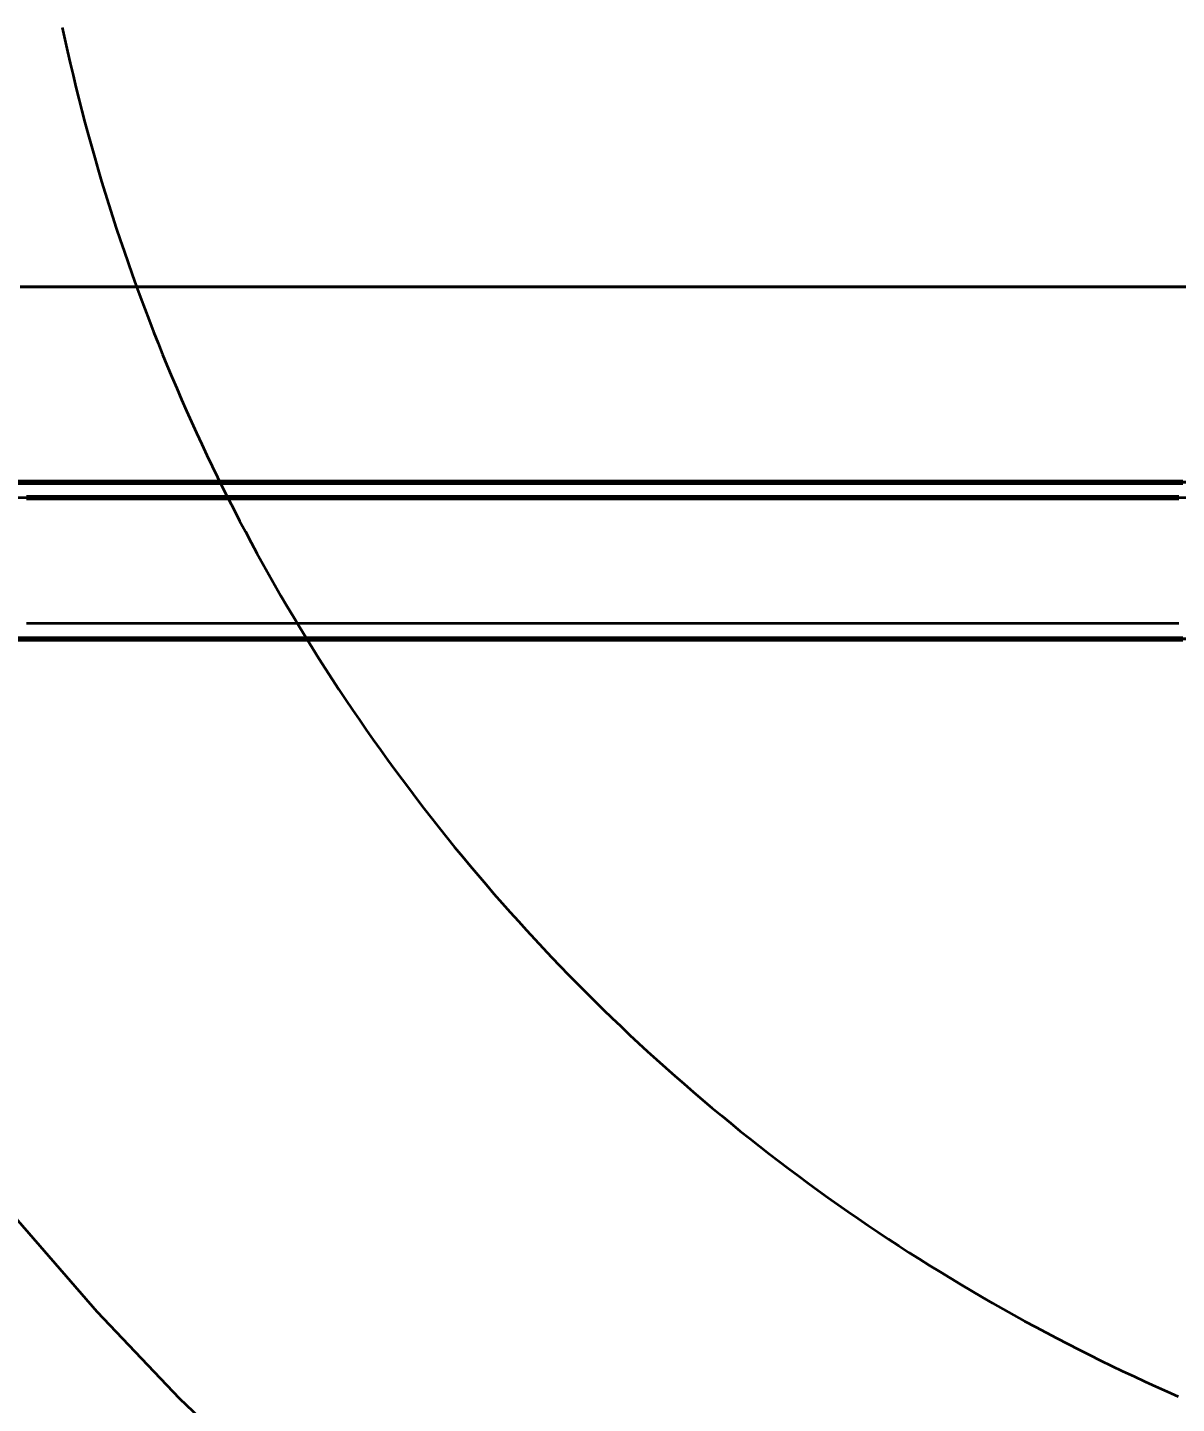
# Model space of a CAD drawing. Header units: millimetres. Extents: x 0 to 2208, y 0 to 420.
# Drawn here: x 81.26 to 85.97, y 151.25 to 156.88 of the extents above; entities that cross this region are included whole.
import ezdxf

# ---------------------------------------------------------------- set-up
doc = ezdxf.new("R2010")
doc.units = ezdxf.units.MM
doc.linetypes.add('IRAM-E-TRAZOS', pattern=[5, 4, -1])
for name, color, linetype, lineweight in [('01-VISIBLE', 7, 'CONTINUOUS', 70), ('02-OCULTA', 4, 'IRAM-E-TRAZOS', 35), ('04-COTA', 3, 'CONTINUOUS', 18)]:
    doc.layers.add(name, color=color, linetype=linetype, lineweight=lineweight)
doc.styles.add('ISO3098', font='isocpeur.ttf')
doc.dimstyles.new('FLAMA-IRAM', dxfattribs={"dimtxt": 3.5, "dimasz": 3.5, "dimexe": 2, "dimexo": 1.5, "dimgap": 1, "dimtad": 1, "dimdec": 1, "dimtxsty": 'ISO3098', "dimblk": 'IRAM_FLECHA', "dimblk1": 'IRAM_FLECHA', "dimblk2": 'IRAM_FLECHA', "dimcen": 2.5, "dimclrd": 256, "dimclre": 256, "dimclrt": 256, "dimazin": 3, "dimtfac": 1, "dimtmove": 0, "dimatfit": 3, "dimlwd": 18, "dimlwe": 18})

# ---------------------------------------------------------------- blocks, each defined once
blk = doc.blocks.new('IRAM_FLECHA')
blk.add_solid([(0, 0), (-1, 0.125), (-1, -0.125)])

msp = doc.modelspace()

# ---------------------------------------------------------------- linework, layer by layer
at = {"layer": '01-VISIBLE'}
for points in [[(81.2213, 155.0159), (81.2904, 155.0159), (81.3596, 155.0159), (81.4287, 155.0159), (81.4978, 155.0159), (81.5669, 155.0159), (81.6361, 155.0159), (81.7052, 155.0159), (81.7743, 155.0159), (81.8434, 155.0159), (81.9126, 155.0159), (81.9817, 155.0159), (82.0508, 155.0159), (82.1199, 155.0159), (82.1891, 155.0159), (82.2582, 155.0159), (82.3273, 155.0159), (82.3964, 155.0159), (82.4656, 155.0159), (82.5347, 155.0159), (82.6038, 155.0159), (82.6729, 155.0159), (82.7421, 155.0159), (82.8112, 155.0159), (82.8803, 155.0159), (82.9494, 155.0159), (83.0186, 155.0159), (83.0877, 155.0159), (83.1568, 155.0159), (83.2259, 155.0159), (83.2951, 155.0159), (83.3642, 155.0159), (83.4333, 155.0159), (83.5024, 155.0159), (83.5716, 155.0159), (83.6407, 155.0159), (83.7098, 155.0159), (83.7789, 155.0159), (83.8481, 155.0159), (83.9172, 155.0159), (83.9863, 155.0159), (84.0554, 155.0159), (84.1246, 155.0159), (84.1937, 155.0159), (84.2628, 155.0159), (84.3319, 155.0159), (84.4011, 155.0159), (84.4702, 155.0159), (84.5393, 155.0159), (84.6084, 155.0159), (84.6776, 155.0159), (84.7467, 155.0159), (84.8158, 155.0159), (84.8849, 155.0159), (84.9541, 155.0159), (85.0232, 155.0159), (85.0923, 155.0159), (85.1614, 155.0159), (85.2306, 155.0159), (85.2997, 155.0159), (85.3688, 155.0159), (85.4379, 155.0159), (85.5071, 155.0159), (85.5762, 155.0159), (85.6453, 155.0159), (85.7144, 155.0159), (85.7836, 155.0159), (85.8527, 155.0159), (85.9218, 155.0159), (85.9909, 155.0159)], [(85.9746, 154.9519), (85.9063, 154.9519), (85.838, 154.9519), (85.7696, 154.9519), (85.7013, 154.9519), (85.633, 154.9519), (85.5647, 154.9519), (85.4963, 154.9519), (85.428, 154.9519), (85.3597, 154.9519), (85.2914, 154.9519), (85.223, 154.9519), (85.1547, 154.9519), (85.0864, 154.9519), (85.0181, 154.9519), (84.9497, 154.9519), (84.8814, 154.9519), (84.8131, 154.9519), (84.7448, 154.9519), (84.6764, 154.9519), (84.6081, 154.9519), (84.5398, 154.9519), (84.4715, 154.9519), (84.4031, 154.9519), (84.3348, 154.9519), (84.2665, 154.9519), (84.1982, 154.9519), (84.1298, 154.9519), (84.0615, 154.9519), (83.9932, 154.9519), (83.9249, 154.9519), (83.8565, 154.9519), (83.7882, 154.9519), (83.7199, 154.9519), (83.6516, 154.9519), (83.5832, 154.9519), (83.5149, 154.9519), (83.4466, 154.9519), (83.3783, 154.9519), (83.3099, 154.9519), (83.2416, 154.9519), (83.1733, 154.9519), (83.105, 154.9519), (83.0366, 154.9519), (82.9683, 154.9519), (82.9, 154.9519), (82.8317, 154.9519), (82.7633, 154.9519), (82.695, 154.9519), (82.6267, 154.9519), (82.5584, 154.9519), (82.49, 154.9519), (82.4217, 154.9519), (82.3534, 154.9519), (82.2851, 154.9519), (82.2167, 154.9519), (82.1484, 154.9519), (82.0801, 154.9519), (82.0118, 154.9519), (81.9434, 154.9519), (81.8751, 154.9519), (81.8068, 154.9519), (81.7385, 154.9519), (81.6701, 154.9519), (81.6018, 154.9519), (81.5335, 154.9519), (81.4652, 154.9519), (81.3968, 154.9519), (81.3285, 154.9519), (81.2602, 154.9519)], [(81.2213, 154.3759), (81.2904, 154.3759), (81.3596, 154.3759), (81.4287, 154.3759), (81.4978, 154.3759), (81.5669, 154.3759), (81.6361, 154.3759), (81.7052, 154.3759), (81.7743, 154.3759), (81.8434, 154.3759), (81.9126, 154.3759), (81.9817, 154.3759), (82.0508, 154.3759), (82.1199, 154.3759), (82.1891, 154.3759), (82.2582, 154.3759), (82.3273, 154.3759), (82.3964, 154.3759), (82.4656, 154.3759), (82.5347, 154.3759), (82.6038, 154.3759), (82.6729, 154.3759), (82.7421, 154.3759), (82.8112, 154.3759), (82.8803, 154.3759), (82.9494, 154.3759), (83.0186, 154.3759), (83.0877, 154.3759), (83.1568, 154.3759), (83.2259, 154.3759), (83.2951, 154.3759), (83.3642, 154.3759), (83.4333, 154.3759), (83.5024, 154.3759), (83.5716, 154.3759), (83.6407, 154.3759), (83.7098, 154.3759), (83.7789, 154.3759), (83.8481, 154.3759), (83.9172, 154.3759), (83.9863, 154.3759), (84.0554, 154.3759), (84.1246, 154.3759), (84.1937, 154.3759), (84.2628, 154.3759), (84.3319, 154.3759), (84.4011, 154.3759), (84.4702, 154.3759), (84.5393, 154.3759), (84.6084, 154.3759), (84.6776, 154.3759), (84.7467, 154.3759), (84.8158, 154.3759), (84.8849, 154.3759), (84.9541, 154.3759), (85.0232, 154.3759), (85.0923, 154.3759), (85.1614, 154.3759), (85.2306, 154.3759), (85.2997, 154.3759), (85.3688, 154.3759), (85.4379, 154.3759), (85.5071, 154.3759), (85.5762, 154.3759), (85.6453, 154.3759), (85.7144, 154.3759), (85.7836, 154.3759), (85.8527, 154.3759), (85.9218, 154.3759), (85.9909, 154.3759)]]:
    msp.add_lwpolyline(points, dxfattribs=at)
at = {"layer": '02-OCULTA'}
for points in [[(81.406, 156.8767), (81.4165, 156.8278), (81.4274, 156.7789), (81.4385, 156.7302), (81.45, 156.6815), (81.4618, 156.6328), (81.4739, 156.5843), (81.4863, 156.5358), (81.4989, 156.4874), (81.512, 156.4391), (81.5253, 156.3908), (81.5389, 156.3427), (81.5528, 156.2946), (81.567, 156.2466), (81.5815, 156.1988), (81.5964, 156.151), (81.6115, 156.1033), (81.6269, 156.0557), (81.6427, 156.0082), (81.6587, 155.9608), (81.675, 155.9135), (81.6917, 155.8663), (81.7086, 155.8192), (81.7258, 155.7722), (81.7433, 155.7254), (81.7612, 155.6786), (81.7793, 155.632), (81.7977, 155.5854), (81.8164, 155.539), (81.8354, 155.4927), (81.8547, 155.4466), (81.8743, 155.4005), (81.8942, 155.3546), (81.9143, 155.3088), (81.9348, 155.2631), (81.9555, 155.2176), (81.9766, 155.1722), (81.9979, 155.1269), (82.0195, 155.0818), (82.0414, 155.0368), (82.0636, 154.992), (82.086, 154.9473), (82.1088, 154.9027), (82.1318, 154.8583), (82.1551, 154.814), (82.1787, 154.7699), (82.2026, 154.7259), (82.2267, 154.6821), (82.2511, 154.6384), (82.2758, 154.5949), (82.3008, 154.5515), (82.3261, 154.5083), (82.3516, 154.4653), (82.3774, 154.4224), (82.4034, 154.3797), (82.4298, 154.3371), (82.4564, 154.2947), (82.4832, 154.2525), (82.5104, 154.2105), (82.5378, 154.1686), (82.5655, 154.1269), (82.5934, 154.0854), (82.6216, 154.0441), (82.65, 154.0029), (82.6787, 153.9619), (82.7077, 153.9211), (82.737, 153.8805), (82.7664, 153.8401), (82.7962, 153.7999), (82.8262, 153.7598), (82.8564, 153.72), (82.8869, 153.6803), (82.9177, 153.6408), (82.9487, 153.6016), (82.9799, 153.5625), (83.0114, 153.5236), (83.0432, 153.4849), (83.0752, 153.4464), (83.1074, 153.4082), (83.1399, 153.3701), (83.1726, 153.3322), (83.2055, 153.2946), (83.2387, 153.2571), (83.2722, 153.2199), (83.3058, 153.1829), (83.3397, 153.1461), (83.3738, 153.1095), (83.4082, 153.0731), (83.4428, 153.0369), (83.4776, 153.001), (83.5126, 152.9653), (83.5479, 152.9298), (83.5834, 152.8945), (83.6191, 152.8595), (83.6551, 152.8247), (83.6912, 152.7901), (83.7276, 152.7557), (83.7642, 152.7216), (83.801, 152.6877), (83.838, 152.654), (83.8753, 152.6206), (83.9127, 152.5874), (83.9504, 152.5545), (83.9882, 152.5217), (84.0263, 152.4893), (84.0646, 152.457), (84.103, 152.4251), (84.1417, 152.3933), (84.1806, 152.3618), (84.2197, 152.3306), (84.2589, 152.2996), (84.2984, 152.2688), (84.3381, 152.2383), (84.3779, 152.208), (84.418, 152.178), (84.4582, 152.1483), (84.4987, 152.1188), (84.5393, 152.0896), (84.5801, 152.0606), (84.621, 152.0319), (84.6622, 152.0034), (84.7035, 151.9753), (84.7451, 151.9473), (84.7867, 151.9197), (84.8286, 151.8923), (84.8707, 151.8651), (84.9129, 151.8382), (84.9552, 151.8116), (84.9978, 151.7853), (85.0405, 151.7592), (85.0834, 151.7335), (85.1264, 151.7079), (85.1696, 151.6827), (85.213, 151.6577), (85.2565, 151.633), (85.3002, 151.6086), (85.344, 151.5845), (85.388, 151.5606), (85.4321, 151.537), (85.4764, 151.5137), (85.5208, 151.4907), (85.5654, 151.4679), (85.6101, 151.4455), (85.6549, 151.4233), (85.6999, 151.4014), (85.7451, 151.3798), (85.7903, 151.3585), (85.8357, 151.3374), (85.8813, 151.3167), (85.9269, 151.2962), (85.9727, 151.276)], [(81.406, 156.8767), (81.4165, 156.8278), (81.4274, 156.7789), (81.4385, 156.7302), (81.45, 156.6815), (81.4618, 156.6328), (81.4739, 156.5843), (81.4863, 156.5358), (81.4989, 156.4874), (81.512, 156.4391), (81.5253, 156.3908), (81.5389, 156.3427), (81.5528, 156.2946), (81.567, 156.2466), (81.5815, 156.1988), (81.5964, 156.151), (81.6115, 156.1033), (81.6269, 156.0557), (81.6427, 156.0082), (81.6587, 155.9608), (81.675, 155.9135), (81.6917, 155.8663), (81.7086, 155.8192), (81.7258, 155.7722), (81.7433, 155.7254), (81.7612, 155.6786), (81.7793, 155.632), (81.7977, 155.5854), (81.8164, 155.539), (81.8354, 155.4927), (81.8547, 155.4466), (81.8743, 155.4005), (81.8942, 155.3546), (81.9143, 155.3088), (81.9348, 155.2631), (81.9555, 155.2176), (81.9766, 155.1722), (81.9979, 155.1269), (82.0195, 155.0818), (82.0414, 155.0368), (82.0636, 154.992), (82.086, 154.9473), (82.1088, 154.9027), (82.1318, 154.8583), (82.1551, 154.814), (82.1787, 154.7699), (82.2026, 154.7259), (82.2267, 154.6821), (82.2511, 154.6384), (82.2758, 154.5949), (82.3008, 154.5515), (82.3261, 154.5083), (82.3516, 154.4653), (82.3774, 154.4224), (82.4034, 154.3797), (82.4298, 154.3371), (82.4564, 154.2947), (82.4832, 154.2525), (82.5104, 154.2105), (82.5378, 154.1686), (82.5655, 154.1269), (82.5934, 154.0854), (82.6216, 154.0441), (82.65, 154.0029), (82.6787, 153.9619), (82.7077, 153.9211), (82.737, 153.8805), (82.7664, 153.8401), (82.7962, 153.7999), (82.8262, 153.7598), (82.8564, 153.72), (82.8869, 153.6803), (82.9177, 153.6408), (82.9487, 153.6016), (82.9799, 153.5625), (83.0114, 153.5236), (83.0432, 153.4849), (83.0752, 153.4464), (83.1074, 153.4082), (83.1399, 153.3701), (83.1726, 153.3322), (83.2055, 153.2946), (83.2387, 153.2571), (83.2722, 153.2199), (83.3058, 153.1829), (83.3397, 153.1461), (83.3738, 153.1095), (83.4082, 153.0731), (83.4428, 153.0369), (83.4776, 153.001), (83.5126, 152.9653), (83.5479, 152.9298), (83.5834, 152.8945), (83.6191, 152.8595), (83.6551, 152.8247), (83.6912, 152.7901), (83.7276, 152.7557), (83.7642, 152.7216), (83.801, 152.6877), (83.838, 152.654), (83.8753, 152.6206), (83.9127, 152.5874), (83.9504, 152.5545), (83.9882, 152.5217), (84.0263, 152.4893), (84.0646, 152.457), (84.103, 152.4251), (84.1417, 152.3933), (84.1806, 152.3618), (84.2197, 152.3306), (84.2589, 152.2996), (84.2984, 152.2688), (84.3381, 152.2383), (84.3779, 152.208), (84.418, 152.178), (84.4582, 152.1483), (84.4987, 152.1188), (84.5393, 152.0896), (84.5801, 152.0606), (84.621, 152.0319), (84.6622, 152.0034), (84.7035, 151.9753), (84.7451, 151.9473), (84.7867, 151.9197), (84.8286, 151.8923), (84.8707, 151.8651), (84.9129, 151.8382), (84.9552, 151.8116), (84.9978, 151.7853), (85.0405, 151.7592), (85.0834, 151.7335), (85.1264, 151.7079), (85.1696, 151.6827), (85.213, 151.6577), (85.2565, 151.633), (85.3002, 151.6086), (85.344, 151.5845), (85.388, 151.5606), (85.4321, 151.537), (85.4764, 151.5137), (85.5208, 151.4907), (85.5654, 151.4679), (85.6101, 151.4455), (85.6549, 151.4233), (85.6999, 151.4014), (85.7451, 151.3798), (85.7903, 151.3585), (85.8357, 151.3374), (85.8813, 151.3167), (85.9269, 151.2962), (85.9727, 151.276)], [(81.406, 156.8767), (81.4165, 156.8278), (81.4274, 156.7789), (81.4385, 156.7302), (81.45, 156.6815), (81.4618, 156.6328), (81.4739, 156.5843), (81.4863, 156.5358), (81.4989, 156.4874), (81.512, 156.4391), (81.5253, 156.3908), (81.5389, 156.3427), (81.5528, 156.2946), (81.567, 156.2466), (81.5815, 156.1988), (81.5964, 156.151), (81.6115, 156.1033), (81.6269, 156.0557), (81.6427, 156.0082), (81.6587, 155.9608), (81.675, 155.9135), (81.6917, 155.8663), (81.7086, 155.8192), (81.7258, 155.7722), (81.7433, 155.7254), (81.7612, 155.6786), (81.7793, 155.632), (81.7977, 155.5854), (81.8164, 155.539), (81.8354, 155.4927), (81.8547, 155.4466), (81.8743, 155.4005), (81.8942, 155.3546), (81.9143, 155.3088), (81.9348, 155.2631), (81.9555, 155.2176), (81.9766, 155.1722), (81.9979, 155.1269), (82.0195, 155.0818), (82.0414, 155.0368), (82.0636, 154.992), (82.086, 154.9473), (82.1088, 154.9027), (82.1318, 154.8583), (82.1551, 154.814), (82.1787, 154.7699), (82.2026, 154.7259), (82.2267, 154.6821), (82.2511, 154.6384), (82.2758, 154.5949), (82.3008, 154.5515), (82.3261, 154.5083), (82.3516, 154.4653), (82.3774, 154.4224), (82.4034, 154.3797), (82.4298, 154.3371), (82.4564, 154.2947), (82.4832, 154.2525), (82.5104, 154.2105), (82.5378, 154.1686), (82.5655, 154.1269), (82.5934, 154.0854), (82.6216, 154.0441), (82.65, 154.0029), (82.6787, 153.9619), (82.7077, 153.9211), (82.737, 153.8805), (82.7664, 153.8401), (82.7962, 153.7999), (82.8262, 153.7598), (82.8564, 153.72), (82.8869, 153.6803), (82.9177, 153.6408), (82.9487, 153.6016), (82.9799, 153.5625), (83.0114, 153.5236), (83.0432, 153.4849), (83.0752, 153.4464), (83.1074, 153.4082), (83.1399, 153.3701), (83.1726, 153.3322), (83.2055, 153.2946), (83.2387, 153.2571), (83.2722, 153.2199), (83.3058, 153.1829), (83.3397, 153.1461), (83.3738, 153.1095), (83.4082, 153.0731), (83.4428, 153.0369), (83.4776, 153.001), (83.5126, 152.9653), (83.5479, 152.9298), (83.5834, 152.8945), (83.6191, 152.8595), (83.6551, 152.8247), (83.6912, 152.7901), (83.7276, 152.7557), (83.7642, 152.7216), (83.801, 152.6877), (83.838, 152.654), (83.8753, 152.6206), (83.9127, 152.5874), (83.9504, 152.5545), (83.9882, 152.5217), (84.0263, 152.4893), (84.0646, 152.457), (84.103, 152.4251), (84.1417, 152.3933), (84.1806, 152.3618), (84.2197, 152.3306), (84.2589, 152.2996), (84.2984, 152.2688), (84.3381, 152.2383), (84.3779, 152.208), (84.418, 152.178), (84.4582, 152.1483), (84.4987, 152.1188), (84.5393, 152.0896), (84.5801, 152.0606), (84.621, 152.0319), (84.6622, 152.0034), (84.7035, 151.9753), (84.7451, 151.9473), (84.7867, 151.9197), (84.8286, 151.8923), (84.8707, 151.8651), (84.9129, 151.8382), (84.9552, 151.8116), (84.9978, 151.7853), (85.0405, 151.7592), (85.0834, 151.7335), (85.1264, 151.7079), (85.1696, 151.6827), (85.213, 151.6577), (85.2565, 151.633), (85.3002, 151.6086), (85.344, 151.5845), (85.388, 151.5606), (85.4321, 151.537), (85.4764, 151.5137), (85.5208, 151.4907), (85.5654, 151.4679), (85.6101, 151.4455), (85.6549, 151.4233), (85.6999, 151.4014), (85.7451, 151.3798), (85.7903, 151.3585), (85.8357, 151.3374), (85.8813, 151.3167), (85.9269, 151.2962), (85.9727, 151.276)], [(86.0274, 155.8159), (85.9599, 155.8159), (85.8924, 155.8159), (85.8248, 155.8159), (85.7573, 155.8159), (85.6898, 155.8159), (85.6223, 155.8159), (85.5547, 155.8159), (85.4872, 155.8159), (85.4197, 155.8159), (85.3522, 155.8159), (85.2846, 155.8159), (85.2171, 155.8159), (85.1496, 155.8159), (85.0821, 155.8159), (85.0145, 155.8159), (84.947, 155.8159), (84.8795, 155.8159), (84.812, 155.8159), (84.7444, 155.8159), (84.6769, 155.8159), (84.6094, 155.8159), (84.5419, 155.8159), (84.4743, 155.8159), (84.4068, 155.8159), (84.3393, 155.8159), (84.2718, 155.8159), (84.2042, 155.8159), (84.1367, 155.8159), (84.0692, 155.8159), (84.0017, 155.8159), (83.9341, 155.8159), (83.8666, 155.8159), (83.7991, 155.8159), (83.7316, 155.8159), (83.664, 155.8159), (83.5965, 155.8159), (83.529, 155.8159), (83.4615, 155.8159), (83.3939, 155.8159), (83.3264, 155.8159), (83.2589, 155.8159), (83.1914, 155.8159), (83.1238, 155.8159), (83.0563, 155.8159), (82.9888, 155.8159), (82.9213, 155.8159), (82.8537, 155.8159), (82.7862, 155.8159), (82.7187, 155.8159), (82.6512, 155.8159), (82.5836, 155.8159), (82.5161, 155.8159), (82.4486, 155.8159), (82.3811, 155.8159), (82.3135, 155.8159), (82.246, 155.8159), (82.1785, 155.8159), (82.111, 155.8159), (82.0434, 155.8159), (81.9759, 155.8159), (81.9084, 155.8159), (81.8409, 155.8159), (81.7733, 155.8159), (81.7058, 155.8159), (81.6383, 155.8159), (81.5708, 155.8159), (81.5032, 155.8159), (81.4357, 155.8159), (81.3682, 155.8159), (81.3007, 155.8159), (81.2331, 155.8159)], [(81.2331, 155.8159), (81.3007, 155.8159), (81.3682, 155.8159), (81.4357, 155.8159), (81.5032, 155.8159), (81.5708, 155.8159), (81.6383, 155.8159), (81.7058, 155.8159), (81.7733, 155.8159), (81.8409, 155.8159), (81.9084, 155.8159), (81.9759, 155.8159), (82.0434, 155.8159), (82.111, 155.8159), (82.1785, 155.8159), (82.246, 155.8159), (82.3135, 155.8159), (82.3811, 155.8159), (82.4486, 155.8159), (82.5161, 155.8159), (82.5836, 155.8159), (82.6512, 155.8159), (82.7187, 155.8159), (82.7862, 155.8159), (82.8537, 155.8159), (82.9213, 155.8159), (82.9888, 155.8159), (83.0563, 155.8159), (83.1238, 155.8159), (83.1914, 155.8159), (83.2589, 155.8159), (83.3264, 155.8159), (83.3939, 155.8159), (83.4615, 155.8159), (83.529, 155.8159), (83.5965, 155.8159), (83.664, 155.8159), (83.7316, 155.8159), (83.7991, 155.8159), (83.8666, 155.8159), (83.9341, 155.8159), (84.0017, 155.8159), (84.0692, 155.8159), (84.1367, 155.8159), (84.2042, 155.8159), (84.2718, 155.8159), (84.3393, 155.8159), (84.4068, 155.8159), (84.4743, 155.8159), (84.5419, 155.8159), (84.6094, 155.8159), (84.6769, 155.8159), (84.7444, 155.8159), (84.812, 155.8159), (84.8795, 155.8159), (84.947, 155.8159), (85.0145, 155.8159), (85.0821, 155.8159), (85.1496, 155.8159), (85.2171, 155.8159), (85.2846, 155.8159), (85.3522, 155.8159), (85.4197, 155.8159), (85.4872, 155.8159), (85.5547, 155.8159), (85.6223, 155.8159), (85.6898, 155.8159), (85.7573, 155.8159), (85.8248, 155.8159), (85.8924, 155.8159), (85.9599, 155.8159), (86.0274, 155.8159)], [(86.0012, 155.8159), (85.9352, 155.8159), (85.8693, 155.8159), (85.8034, 155.8159), (85.7375, 155.8159), (85.6715, 155.8159), (85.6056, 155.8159), (85.5397, 155.8159), (85.4738, 155.8159), (85.4078, 155.8159), (85.3419, 155.8159), (85.276, 155.8159), (85.2101, 155.8159), (85.1441, 155.8159), (85.0782, 155.8159), (85.0123, 155.8159), (84.9464, 155.8159), (84.8804, 155.8159), (84.8145, 155.8159), (84.7486, 155.8159), (84.6827, 155.8159), (84.6167, 155.8159), (84.5508, 155.8159), (84.4849, 155.8159), (84.419, 155.8159), (84.353, 155.8159), (84.2871, 155.8159), (84.2212, 155.8159), (84.1553, 155.8159), (84.0893, 155.8159), (84.0234, 155.8159), (83.9575, 155.8159), (83.8916, 155.8159), (83.8256, 155.8159), (83.7597, 155.8159), (83.6938, 155.8159), (83.6279, 155.8159), (83.5619, 155.8159), (83.496, 155.8159), (83.4301, 155.8159), (83.3642, 155.8159), (83.2982, 155.8159), (83.2323, 155.8159), (83.1664, 155.8159), (83.1005, 155.8159), (83.0345, 155.8159), (82.9686, 155.8159), (82.9027, 155.8159), (82.8368, 155.8159), (82.7708, 155.8159), (82.7049, 155.8159), (82.639, 155.8159), (82.5731, 155.8159), (82.5071, 155.8159), (82.4412, 155.8159), (82.3753, 155.8159), (82.3094, 155.8159), (82.2434, 155.8159), (82.1775, 155.8159), (82.1116, 155.8159), (82.0457, 155.8159), (81.9797, 155.8159), (81.9138, 155.8159), (81.8479, 155.8159), (81.782, 155.8159), (81.716, 155.8159), (81.6501, 155.8159), (81.5842, 155.8159), (81.5183, 155.8159), (81.4523, 155.8159), (81.3864, 155.8159), (81.3205, 155.8159), (81.2546, 155.8159)], [(81.2546, 155.8159), (81.3205, 155.8159), (81.3864, 155.8159), (81.4523, 155.8159), (81.5183, 155.8159), (81.5842, 155.8159), (81.6501, 155.8159), (81.716, 155.8159), (81.782, 155.8159), (81.8479, 155.8159), (81.9138, 155.8159), (81.9797, 155.8159), (82.0457, 155.8159), (82.1116, 155.8159), (82.1775, 155.8159), (82.2434, 155.8159), (82.3094, 155.8159), (82.3753, 155.8159), (82.4412, 155.8159), (82.5071, 155.8159), (82.5731, 155.8159), (82.639, 155.8159), (82.7049, 155.8159), (82.7708, 155.8159), (82.8368, 155.8159), (82.9027, 155.8159), (82.9686, 155.8159), (83.0345, 155.8159), (83.1005, 155.8159), (83.1664, 155.8159), (83.2323, 155.8159), (83.2982, 155.8159), (83.3642, 155.8159), (83.4301, 155.8159), (83.496, 155.8159), (83.5619, 155.8159), (83.6279, 155.8159), (83.6938, 155.8159), (83.7597, 155.8159), (83.8256, 155.8159), (83.8916, 155.8159), (83.9575, 155.8159), (84.0234, 155.8159), (84.0893, 155.8159), (84.1553, 155.8159), (84.2212, 155.8159), (84.2871, 155.8159), (84.353, 155.8159), (84.419, 155.8159), (84.4849, 155.8159), (84.5508, 155.8159), (84.6167, 155.8159), (84.6827, 155.8159), (84.7486, 155.8159), (84.8145, 155.8159), (84.8804, 155.8159), (84.9464, 155.8159), (85.0123, 155.8159), (85.0782, 155.8159), (85.1441, 155.8159), (85.2101, 155.8159), (85.276, 155.8159), (85.3419, 155.8159), (85.4078, 155.8159), (85.4738, 155.8159), (85.5397, 155.8159), (85.6056, 155.8159), (85.6715, 155.8159), (85.7375, 155.8159), (85.8034, 155.8159), (85.8693, 155.8159), (85.9352, 155.8159), (86.0012, 155.8159)], [(85.9909, 155.0159), (85.9218, 155.0159), (85.8527, 155.0159), (85.7836, 155.0159), (85.7144, 155.0159), (85.6453, 155.0159), (85.5762, 155.0159), (85.5071, 155.0159), (85.4379, 155.0159), (85.3688, 155.0159), (85.2997, 155.0159), (85.2306, 155.0159), (85.1614, 155.0159), (85.0923, 155.0159), (85.0232, 155.0159), (84.9541, 155.0159), (84.8849, 155.0159), (84.8158, 155.0159), (84.7467, 155.0159), (84.6776, 155.0159), (84.6084, 155.0159), (84.5393, 155.0159), (84.4702, 155.0159), (84.4011, 155.0159), (84.3319, 155.0159), (84.2628, 155.0159), (84.1937, 155.0159), (84.1246, 155.0159), (84.0554, 155.0159), (83.9863, 155.0159), (83.9172, 155.0159), (83.8481, 155.0159), (83.7789, 155.0159), (83.7098, 155.0159), (83.6407, 155.0159), (83.5716, 155.0159), (83.5024, 155.0159), (83.4333, 155.0159), (83.3642, 155.0159), (83.2951, 155.0159), (83.2259, 155.0159), (83.1568, 155.0159), (83.0877, 155.0159), (83.0186, 155.0159), (82.9494, 155.0159), (82.8803, 155.0159), (82.8112, 155.0159), (82.7421, 155.0159), (82.6729, 155.0159), (82.6038, 155.0159), (82.5347, 155.0159), (82.4656, 155.0159), (82.3964, 155.0159), (82.3273, 155.0159), (82.2582, 155.0159), (82.1891, 155.0159), (82.1199, 155.0159), (82.0508, 155.0159), (81.9817, 155.0159), (81.9126, 155.0159), (81.8434, 155.0159), (81.7743, 155.0159), (81.7052, 155.0159), (81.6361, 155.0159), (81.5669, 155.0159), (81.4978, 155.0159), (81.4287, 155.0159), (81.3596, 155.0159), (81.2904, 155.0159), (81.2213, 155.0159)], [(86.0274, 155.0159), (85.9599, 155.0159), (85.8924, 155.0159), (85.8248, 155.0159), (85.7573, 155.0159), (85.6898, 155.0159), (85.6223, 155.0159), (85.5547, 155.0159), (85.4872, 155.0159), (85.4197, 155.0159), (85.3522, 155.0159), (85.2846, 155.0159), (85.2171, 155.0159), (85.1496, 155.0159), (85.0821, 155.0159), (85.0145, 155.0159), (84.947, 155.0159), (84.8795, 155.0159), (84.812, 155.0159), (84.7444, 155.0159), (84.6769, 155.0159), (84.6094, 155.0159), (84.5419, 155.0159), (84.4743, 155.0159), (84.4068, 155.0159), (84.3393, 155.0159), (84.2718, 155.0159), (84.2042, 155.0159), (84.1367, 155.0159), (84.0692, 155.0159), (84.0017, 155.0159), (83.9341, 155.0159), (83.8666, 155.0159), (83.7991, 155.0159), (83.7316, 155.0159), (83.664, 155.0159), (83.5965, 155.0159), (83.529, 155.0159), (83.4615, 155.0159), (83.3939, 155.0159), (83.3264, 155.0159), (83.2589, 155.0159), (83.1914, 155.0159), (83.1238, 155.0159), (83.0563, 155.0159), (82.9888, 155.0159), (82.9213, 155.0159), (82.8537, 155.0159), (82.7862, 155.0159), (82.7187, 155.0159), (82.6512, 155.0159), (82.5836, 155.0159), (82.5161, 155.0159), (82.4486, 155.0159), (82.3811, 155.0159), (82.3135, 155.0159), (82.246, 155.0159), (82.1785, 155.0159), (82.111, 155.0159), (82.0434, 155.0159), (81.9759, 155.0159), (81.9084, 155.0159), (81.8409, 155.0159), (81.7733, 155.0159), (81.7058, 155.0159), (81.6383, 155.0159), (81.5708, 155.0159), (81.5032, 155.0159), (81.4357, 155.0159), (81.3682, 155.0159), (81.3007, 155.0159), (81.2331, 155.0159)], [(81.2331, 155.0159), (81.3007, 155.0159), (81.3682, 155.0159), (81.4357, 155.0159), (81.5032, 155.0159), (81.5708, 155.0159), (81.6383, 155.0159), (81.7058, 155.0159), (81.7733, 155.0159), (81.8409, 155.0159), (81.9084, 155.0159), (81.9759, 155.0159), (82.0434, 155.0159), (82.111, 155.0159), (82.1785, 155.0159), (82.246, 155.0159), (82.3135, 155.0159), (82.3811, 155.0159), (82.4486, 155.0159), (82.5161, 155.0159), (82.5836, 155.0159), (82.6512, 155.0159), (82.7187, 155.0159), (82.7862, 155.0159), (82.8537, 155.0159), (82.9213, 155.0159), (82.9888, 155.0159), (83.0563, 155.0159), (83.1238, 155.0159), (83.1914, 155.0159), (83.2589, 155.0159), (83.3264, 155.0159), (83.3939, 155.0159), (83.4615, 155.0159), (83.529, 155.0159), (83.5965, 155.0159), (83.664, 155.0159), (83.7316, 155.0159), (83.7991, 155.0159), (83.8666, 155.0159), (83.9341, 155.0159), (84.0017, 155.0159), (84.0692, 155.0159), (84.1367, 155.0159), (84.2042, 155.0159), (84.2718, 155.0159), (84.3393, 155.0159), (84.4068, 155.0159), (84.4743, 155.0159), (84.5419, 155.0159), (84.6094, 155.0159), (84.6769, 155.0159), (84.7444, 155.0159), (84.812, 155.0159), (84.8795, 155.0159), (84.947, 155.0159), (85.0145, 155.0159), (85.0821, 155.0159), (85.1496, 155.0159), (85.2171, 155.0159), (85.2846, 155.0159), (85.3522, 155.0159), (85.4197, 155.0159), (85.4872, 155.0159), (85.5547, 155.0159), (85.6223, 155.0159), (85.6898, 155.0159), (85.7573, 155.0159), (85.8248, 155.0159), (85.8924, 155.0159), (85.9599, 155.0159), (86.0274, 155.0159)], [(86.0274, 155.0159), (85.9599, 155.0159), (85.8924, 155.0159), (85.8248, 155.0159), (85.7573, 155.0159), (85.6898, 155.0159), (85.6223, 155.0159), (85.5547, 155.0159), (85.4872, 155.0159), (85.4197, 155.0159), (85.3522, 155.0159), (85.2846, 155.0159), (85.2171, 155.0159), (85.1496, 155.0159), (85.0821, 155.0159), (85.0145, 155.0159), (84.947, 155.0159), (84.8795, 155.0159), (84.812, 155.0159), (84.7444, 155.0159), (84.6769, 155.0159), (84.6094, 155.0159), (84.5419, 155.0159), (84.4743, 155.0159), (84.4068, 155.0159), (84.3393, 155.0159), (84.2718, 155.0159), (84.2042, 155.0159), (84.1367, 155.0159), (84.0692, 155.0159), (84.0017, 155.0159), (83.9341, 155.0159), (83.8666, 155.0159), (83.7991, 155.0159), (83.7316, 155.0159), (83.664, 155.0159), (83.5965, 155.0159), (83.529, 155.0159), (83.4615, 155.0159), (83.3939, 155.0159), (83.3264, 155.0159), (83.2589, 155.0159), (83.1914, 155.0159), (83.1238, 155.0159), (83.0563, 155.0159), (82.9888, 155.0159), (82.9213, 155.0159), (82.8537, 155.0159), (82.7862, 155.0159), (82.7187, 155.0159), (82.6512, 155.0159), (82.5836, 155.0159), (82.5161, 155.0159), (82.4486, 155.0159), (82.3811, 155.0159), (82.3135, 155.0159), (82.246, 155.0159), (82.1785, 155.0159), (82.111, 155.0159), (82.0434, 155.0159), (81.9759, 155.0159), (81.9084, 155.0159), (81.8409, 155.0159), (81.7733, 155.0159), (81.7058, 155.0159), (81.6383, 155.0159), (81.5708, 155.0159), (81.5032, 155.0159), (81.4357, 155.0159), (81.3682, 155.0159), (81.3007, 155.0159), (81.2331, 155.0159)], [(81.2331, 155.0159), (81.3007, 155.0159), (81.3682, 155.0159), (81.4357, 155.0159), (81.5032, 155.0159), (81.5708, 155.0159), (81.6383, 155.0159), (81.7058, 155.0159), (81.7733, 155.0159), (81.8409, 155.0159), (81.9084, 155.0159), (81.9759, 155.0159), (82.0434, 155.0159), (82.111, 155.0159), (82.1785, 155.0159), (82.246, 155.0159), (82.3135, 155.0159), (82.3811, 155.0159), (82.4486, 155.0159), (82.5161, 155.0159), (82.5836, 155.0159), (82.6512, 155.0159), (82.7187, 155.0159), (82.7862, 155.0159), (82.8537, 155.0159), (82.9213, 155.0159), (82.9888, 155.0159), (83.0563, 155.0159), (83.1238, 155.0159), (83.1914, 155.0159), (83.2589, 155.0159), (83.3264, 155.0159), (83.3939, 155.0159), (83.4615, 155.0159), (83.529, 155.0159), (83.5965, 155.0159), (83.664, 155.0159), (83.7316, 155.0159), (83.7991, 155.0159), (83.8666, 155.0159), (83.9341, 155.0159), (84.0017, 155.0159), (84.0692, 155.0159), (84.1367, 155.0159), (84.2042, 155.0159), (84.2718, 155.0159), (84.3393, 155.0159), (84.4068, 155.0159), (84.4743, 155.0159), (84.5419, 155.0159), (84.6094, 155.0159), (84.6769, 155.0159), (84.7444, 155.0159), (84.812, 155.0159), (84.8795, 155.0159), (84.947, 155.0159), (85.0145, 155.0159), (85.0821, 155.0159), (85.1496, 155.0159), (85.2171, 155.0159), (85.2846, 155.0159), (85.3522, 155.0159), (85.4197, 155.0159), (85.4872, 155.0159), (85.5547, 155.0159), (85.6223, 155.0159), (85.6898, 155.0159), (85.7573, 155.0159), (85.8248, 155.0159), (85.8924, 155.0159), (85.9599, 155.0159), (86.0274, 155.0159)], [(86.0012, 155.0159), (85.9352, 155.0159), (85.8693, 155.0159), (85.8034, 155.0159), (85.7375, 155.0159), (85.6715, 155.0159), (85.6056, 155.0159), (85.5397, 155.0159), (85.4738, 155.0159), (85.4078, 155.0159), (85.3419, 155.0159), (85.276, 155.0159), (85.2101, 155.0159), (85.1441, 155.0159), (85.0782, 155.0159), (85.0123, 155.0159), (84.9464, 155.0159), (84.8804, 155.0159), (84.8145, 155.0159), (84.7486, 155.0159), (84.6827, 155.0159), (84.6167, 155.0159), (84.5508, 155.0159), (84.4849, 155.0159), (84.419, 155.0159), (84.353, 155.0159), (84.2871, 155.0159), (84.2212, 155.0159), (84.1553, 155.0159), (84.0893, 155.0159), (84.0234, 155.0159), (83.9575, 155.0159), (83.8916, 155.0159), (83.8256, 155.0159), (83.7597, 155.0159), (83.6938, 155.0159), (83.6279, 155.0159), (83.5619, 155.0159), (83.496, 155.0159), (83.4301, 155.0159), (83.3642, 155.0159), (83.2982, 155.0159), (83.2323, 155.0159), (83.1664, 155.0159), (83.1005, 155.0159), (83.0345, 155.0159), (82.9686, 155.0159), (82.9027, 155.0159), (82.8368, 155.0159), (82.7708, 155.0159), (82.7049, 155.0159), (82.639, 155.0159), (82.5731, 155.0159), (82.5071, 155.0159), (82.4412, 155.0159), (82.3753, 155.0159), (82.3094, 155.0159), (82.2434, 155.0159), (82.1775, 155.0159), (82.1116, 155.0159), (82.0457, 155.0159), (81.9797, 155.0159), (81.9138, 155.0159), (81.8479, 155.0159), (81.782, 155.0159), (81.716, 155.0159), (81.6501, 155.0159), (81.5842, 155.0159), (81.5183, 155.0159), (81.4523, 155.0159), (81.3864, 155.0159), (81.3205, 155.0159), (81.2546, 155.0159)], [(81.2546, 155.0159), (81.3205, 155.0159), (81.3864, 155.0159), (81.4523, 155.0159), (81.5183, 155.0159), (81.5842, 155.0159), (81.6501, 155.0159), (81.716, 155.0159), (81.782, 155.0159), (81.8479, 155.0159), (81.9138, 155.0159), (81.9797, 155.0159), (82.0457, 155.0159), (82.1116, 155.0159), (82.1775, 155.0159), (82.2434, 155.0159), (82.3094, 155.0159), (82.3753, 155.0159), (82.4412, 155.0159), (82.5071, 155.0159), (82.5731, 155.0159), (82.639, 155.0159), (82.7049, 155.0159), (82.7708, 155.0159), (82.8368, 155.0159), (82.9027, 155.0159), (82.9686, 155.0159), (83.0345, 155.0159), (83.1005, 155.0159), (83.1664, 155.0159), (83.2323, 155.0159), (83.2982, 155.0159), (83.3642, 155.0159), (83.4301, 155.0159), (83.496, 155.0159), (83.5619, 155.0159), (83.6279, 155.0159), (83.6938, 155.0159), (83.7597, 155.0159), (83.8256, 155.0159), (83.8916, 155.0159), (83.9575, 155.0159), (84.0234, 155.0159), (84.0893, 155.0159), (84.1553, 155.0159), (84.2212, 155.0159), (84.2871, 155.0159), (84.353, 155.0159), (84.419, 155.0159), (84.4849, 155.0159), (84.5508, 155.0159), (84.6167, 155.0159), (84.6827, 155.0159), (84.7486, 155.0159), (84.8145, 155.0159), (84.8804, 155.0159), (84.9464, 155.0159), (85.0123, 155.0159), (85.0782, 155.0159), (85.1441, 155.0159), (85.2101, 155.0159), (85.276, 155.0159), (85.3419, 155.0159), (85.4078, 155.0159), (85.4738, 155.0159), (85.5397, 155.0159), (85.6056, 155.0159), (85.6715, 155.0159), (85.7375, 155.0159), (85.8034, 155.0159), (85.8693, 155.0159), (85.9352, 155.0159), (86.0012, 155.0159)], [(86.0169, 154.9519), (85.9492, 154.9519), (85.8815, 154.9519), (85.8138, 154.9519), (85.7461, 154.9519), (85.6784, 154.9519), (85.6107, 154.9519), (85.5431, 154.9519), (85.4754, 154.9519), (85.4077, 154.9519), (85.34, 154.9519), (85.2723, 154.9519), (85.2046, 154.9519), (85.1369, 154.9519), (85.0693, 154.9519), (85.0016, 154.9519), (84.9339, 154.9519), (84.8662, 154.9519), (84.7985, 154.9519), (84.7308, 154.9519), (84.6632, 154.9519), (84.5955, 154.9519), (84.5278, 154.9519), (84.4601, 154.9519), (84.3924, 154.9519), (84.3247, 154.9519), (84.257, 154.9519), (84.1894, 154.9519), (84.1217, 154.9519), (84.054, 154.9519), (83.9863, 154.9519), (83.9186, 154.9519), (83.8509, 154.9519), (83.7832, 154.9519), (83.7156, 154.9519), (83.6479, 154.9519), (83.5802, 154.9519), (83.5125, 154.9519), (83.4448, 154.9519), (83.3771, 154.9519), (83.3095, 154.9519), (83.2418, 154.9519), (83.1741, 154.9519), (83.1064, 154.9519), (83.0387, 154.9519), (82.971, 154.9519), (82.9033, 154.9519), (82.8357, 154.9519), (82.768, 154.9519), (82.7003, 154.9519), (82.6326, 154.9519), (82.5649, 154.9519), (82.4972, 154.9519), (82.4295, 154.9519), (82.3619, 154.9519), (82.2942, 154.9519), (82.2265, 154.9519), (82.1588, 154.9519), (82.0911, 154.9519), (82.0234, 154.9519), (81.9558, 154.9519), (81.8881, 154.9519), (81.8204, 154.9519), (81.7527, 154.9519), (81.685, 154.9519), (81.6173, 154.9519), (81.5496, 154.9519), (81.482, 154.9519), (81.4143, 154.9519), (81.3466, 154.9519), (81.2789, 154.9519), (81.2112, 154.9519)], [(81.2602, 154.4399), (81.3285, 154.4399), (81.3968, 154.4399), (81.4652, 154.4399), (81.5335, 154.4399), (81.6018, 154.4399), (81.6701, 154.4399), (81.7385, 154.4399), (81.8068, 154.4399), (81.8751, 154.4399), (81.9434, 154.4399), (82.0118, 154.4399), (82.0801, 154.4399), (82.1484, 154.4399), (82.2167, 154.4399), (82.2851, 154.4399), (82.3534, 154.4399), (82.4217, 154.4399), (82.49, 154.4399), (82.5584, 154.4399), (82.6267, 154.4399), (82.695, 154.4399), (82.7633, 154.4399), (82.8317, 154.4399), (82.9, 154.4399), (82.9683, 154.4399), (83.0366, 154.4399), (83.105, 154.4399), (83.1733, 154.4399), (83.2416, 154.4399), (83.3099, 154.4399), (83.3783, 154.4399), (83.4466, 154.4399), (83.5149, 154.4399), (83.5832, 154.4399), (83.6516, 154.4399), (83.7199, 154.4399), (83.7882, 154.4399), (83.8565, 154.4399), (83.9249, 154.4399), (83.9932, 154.4399), (84.0615, 154.4399), (84.1298, 154.4399), (84.1982, 154.4399), (84.2665, 154.4399), (84.3348, 154.4399), (84.4031, 154.4399), (84.4715, 154.4399), (84.5398, 154.4399), (84.6081, 154.4399), (84.6764, 154.4399), (84.7448, 154.4399), (84.8131, 154.4399), (84.8814, 154.4399), (84.9497, 154.4399), (85.0181, 154.4399), (85.0864, 154.4399), (85.1547, 154.4399), (85.223, 154.4399), (85.2914, 154.4399), (85.3597, 154.4399), (85.428, 154.4399), (85.4963, 154.4399), (85.5647, 154.4399), (85.633, 154.4399), (85.7013, 154.4399), (85.7696, 154.4399), (85.838, 154.4399), (85.9063, 154.4399), (85.9746, 154.4399)], [(81.2602, 154.4399), (81.3285, 154.4399), (81.3968, 154.4399), (81.4652, 154.4399), (81.5335, 154.4399), (81.6018, 154.4399), (81.6701, 154.4399), (81.7385, 154.4399), (81.8068, 154.4399), (81.8751, 154.4399), (81.9434, 154.4399), (82.0118, 154.4399), (82.0801, 154.4399), (82.1484, 154.4399), (82.2167, 154.4399), (82.2851, 154.4399), (82.3534, 154.4399), (82.4217, 154.4399), (82.49, 154.4399), (82.5584, 154.4399), (82.6267, 154.4399), (82.695, 154.4399), (82.7633, 154.4399), (82.8317, 154.4399), (82.9, 154.4399), (82.9683, 154.4399), (83.0366, 154.4399), (83.105, 154.4399), (83.1733, 154.4399), (83.2416, 154.4399), (83.3099, 154.4399), (83.3783, 154.4399), (83.4466, 154.4399), (83.5149, 154.4399), (83.5832, 154.4399), (83.6516, 154.4399), (83.7199, 154.4399), (83.7882, 154.4399), (83.8565, 154.4399), (83.9249, 154.4399), (83.9932, 154.4399), (84.0615, 154.4399), (84.1298, 154.4399), (84.1982, 154.4399), (84.2665, 154.4399), (84.3348, 154.4399), (84.4031, 154.4399), (84.4715, 154.4399), (84.5398, 154.4399), (84.6081, 154.4399), (84.6764, 154.4399), (84.7448, 154.4399), (84.8131, 154.4399), (84.8814, 154.4399), (84.9497, 154.4399), (85.0181, 154.4399), (85.0864, 154.4399), (85.1547, 154.4399), (85.223, 154.4399), (85.2914, 154.4399), (85.3597, 154.4399), (85.428, 154.4399), (85.4963, 154.4399), (85.5647, 154.4399), (85.633, 154.4399), (85.7013, 154.4399), (85.7696, 154.4399), (85.838, 154.4399), (85.9063, 154.4399), (85.9746, 154.4399)], [(85.9909, 154.3759), (85.9218, 154.3759), (85.8527, 154.3759), (85.7836, 154.3759), (85.7144, 154.3759), (85.6453, 154.3759), (85.5762, 154.3759), (85.5071, 154.3759), (85.4379, 154.3759), (85.3688, 154.3759), (85.2997, 154.3759), (85.2306, 154.3759), (85.1614, 154.3759), (85.0923, 154.3759), (85.0232, 154.3759), (84.9541, 154.3759), (84.8849, 154.3759), (84.8158, 154.3759), (84.7467, 154.3759), (84.6776, 154.3759), (84.6084, 154.3759), (84.5393, 154.3759), (84.4702, 154.3759), (84.4011, 154.3759), (84.3319, 154.3759), (84.2628, 154.3759), (84.1937, 154.3759), (84.1246, 154.3759), (84.0554, 154.3759), (83.9863, 154.3759), (83.9172, 154.3759), (83.8481, 154.3759), (83.7789, 154.3759), (83.7098, 154.3759), (83.6407, 154.3759), (83.5716, 154.3759), (83.5024, 154.3759), (83.4333, 154.3759), (83.3642, 154.3759), (83.2951, 154.3759), (83.2259, 154.3759), (83.1568, 154.3759), (83.0877, 154.3759), (83.0186, 154.3759), (82.9494, 154.3759), (82.8803, 154.3759), (82.8112, 154.3759), (82.7421, 154.3759), (82.6729, 154.3759), (82.6038, 154.3759), (82.5347, 154.3759), (82.4656, 154.3759), (82.3964, 154.3759), (82.3273, 154.3759), (82.2582, 154.3759), (82.1891, 154.3759), (82.1199, 154.3759), (82.0508, 154.3759), (81.9817, 154.3759), (81.9126, 154.3759), (81.8434, 154.3759), (81.7743, 154.3759), (81.7052, 154.3759), (81.6361, 154.3759), (81.5669, 154.3759), (81.4978, 154.3759), (81.4287, 154.3759), (81.3596, 154.3759), (81.2904, 154.3759), (81.2213, 154.3759)], [(86.0274, 154.3759), (85.9599, 154.3759), (85.8924, 154.3759), (85.8248, 154.3759), (85.7573, 154.3759), (85.6898, 154.3759), (85.6223, 154.3759), (85.5547, 154.3759), (85.4872, 154.3759), (85.4197, 154.3759), (85.3522, 154.3759), (85.2846, 154.3759), (85.2171, 154.3759), (85.1496, 154.3759), (85.0821, 154.3759), (85.0145, 154.3759), (84.947, 154.3759), (84.8795, 154.3759), (84.812, 154.3759), (84.7444, 154.3759), (84.6769, 154.3759), (84.6094, 154.3759), (84.5419, 154.3759), (84.4743, 154.3759), (84.4068, 154.3759), (84.3393, 154.3759), (84.2718, 154.3759), (84.2042, 154.3759), (84.1367, 154.3759), (84.0692, 154.3759), (84.0017, 154.3759), (83.9341, 154.3759), (83.8666, 154.3759), (83.7991, 154.3759), (83.7316, 154.3759), (83.664, 154.3759), (83.5965, 154.3759), (83.529, 154.3759), (83.4615, 154.3759), (83.3939, 154.3759), (83.3264, 154.3759), (83.2589, 154.3759), (83.1914, 154.3759), (83.1238, 154.3759), (83.0563, 154.3759), (82.9888, 154.3759), (82.9213, 154.3759), (82.8537, 154.3759), (82.7862, 154.3759), (82.7187, 154.3759), (82.6512, 154.3759), (82.5836, 154.3759), (82.5161, 154.3759), (82.4486, 154.3759), (82.3811, 154.3759), (82.3135, 154.3759), (82.246, 154.3759), (82.1785, 154.3759), (82.111, 154.3759), (82.0434, 154.3759), (81.9759, 154.3759), (81.9084, 154.3759), (81.8409, 154.3759), (81.7733, 154.3759), (81.7058, 154.3759), (81.6383, 154.3759), (81.5708, 154.3759), (81.5032, 154.3759), (81.4357, 154.3759), (81.3682, 154.3759), (81.3007, 154.3759), (81.2331, 154.3759)], [(81.2331, 154.3759), (81.3007, 154.3759), (81.3682, 154.3759), (81.4357, 154.3759), (81.5032, 154.3759), (81.5708, 154.3759), (81.6383, 154.3759), (81.7058, 154.3759), (81.7733, 154.3759), (81.8409, 154.3759), (81.9084, 154.3759), (81.9759, 154.3759), (82.0434, 154.3759), (82.111, 154.3759), (82.1785, 154.3759), (82.246, 154.3759), (82.3135, 154.3759), (82.3811, 154.3759), (82.4486, 154.3759), (82.5161, 154.3759), (82.5836, 154.3759), (82.6512, 154.3759), (82.7187, 154.3759), (82.7862, 154.3759), (82.8537, 154.3759), (82.9213, 154.3759), (82.9888, 154.3759), (83.0563, 154.3759), (83.1238, 154.3759), (83.1914, 154.3759), (83.2589, 154.3759), (83.3264, 154.3759), (83.3939, 154.3759), (83.4615, 154.3759), (83.529, 154.3759), (83.5965, 154.3759), (83.664, 154.3759), (83.7316, 154.3759), (83.7991, 154.3759), (83.8666, 154.3759), (83.9341, 154.3759), (84.0017, 154.3759), (84.0692, 154.3759), (84.1367, 154.3759), (84.2042, 154.3759), (84.2718, 154.3759), (84.3393, 154.3759), (84.4068, 154.3759), (84.4743, 154.3759), (84.5419, 154.3759), (84.6094, 154.3759), (84.6769, 154.3759), (84.7444, 154.3759), (84.812, 154.3759), (84.8795, 154.3759), (84.947, 154.3759), (85.0145, 154.3759), (85.0821, 154.3759), (85.1496, 154.3759), (85.2171, 154.3759), (85.2846, 154.3759), (85.3522, 154.3759), (85.4197, 154.3759), (85.4872, 154.3759), (85.5547, 154.3759), (85.6223, 154.3759), (85.6898, 154.3759), (85.7573, 154.3759), (85.8248, 154.3759), (85.8924, 154.3759), (85.9599, 154.3759), (86.0274, 154.3759)]]:
    msp.add_lwpolyline(points, dxfattribs=at)
msp.add_arc((89.1341, 158.5159), 10.25, 180, -90, dxfattribs=at)
msp.add_arc((89.1341, 158.5159), 10.25, 180, -90, dxfattribs=at)
msp.add_arc((89.1341, 158.5159), 10.25, 180, -90, dxfattribs=at)

# ---------------------------------------------------------------- dimensions: what is measured, and where the dimension line sits
at = {"layer": '04-COTA'}
msp.add_linear_dim(base=(55.4841, 143.7659), p1=(76.6591, 143.7659), p2=(87.4841, 216.4511), angle=90, dimstyle='FLAMA-IRAM', override={"dimlfac": 10}, dxfattribs=at).render()

doc.saveas('drawing.dxf')
